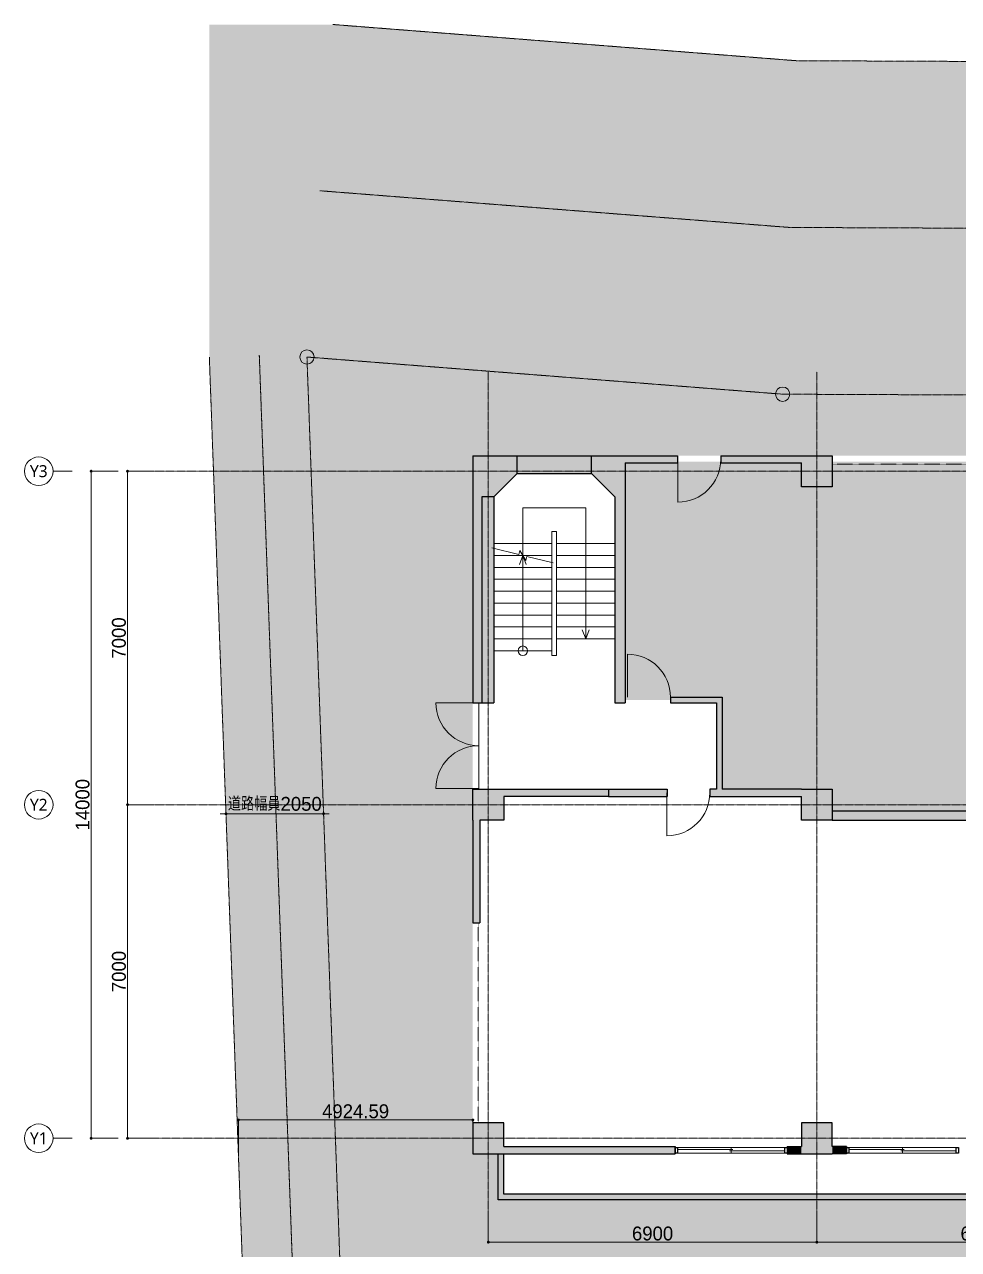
# Model space of a CAD drawing. Header units: millimetres. Extents: x -376000 to 292178, y -193032 to 188048.
# Drawn here: x -306307 to -286690, y 152810 to 178519 of the extents above; entities that cross this region are included whole.
import ezdxf

# ---------------------------------------------------------------- set-up
doc = ezdxf.new("R2010")
doc.units = ezdxf.units.MM
doc.header["$PDMODE"] = 1
doc.header["$PDSIZE"] = -2
for name, pattern in [('VW-02 中破線', [3.527298, 2.469236, -1.058062]), ('ラインタイプ-6', [5.291531, 3.175, -1.058062, 0.352704, -0.705764]), ('一点鎖線', [9.144, 6.096, -0.762, 1.524, -0.762])]:
    doc.linetypes.add(name, pattern=pattern)
for name, color, linetype, lineweight in [('01_基準-寸法', 7, 'Continuous', 5), ('02_既存平面-内部建具・サッシ', 7, 'Continuous', 18), ('_区分表-C_A：塗（壁）-2 (2D)', 7, 'Continuous', 5), ('_区分表-オーナー：塗（壁）-3 (2D)', 7, 'Continuous', 5), ('_区分表-リアルゲイト：塗（壁） (2D)', 7, 'Continuous', 5), ('_区分表-躯体：塗（壁）-2 (2D)', 7, 'Continuous', 5), ('_塗（エリア） (2D)', 7, 'Continuous', 5), ('_塗（壁） (2D)', 7, 'Continuous', 5), ('_平面図(既存部) (2D)', 7, 'Continuous', 5), ('_平面図（新設） (2D)', 7, 'Continuous', 5), ('_文字・記号 (2D)', 7, 'Continuous', 5), ('_窓 (2D)', 7, 'Continuous', 5), ('寸法', 7, 'Continuous', 5)]:
    doc.layers.add(name, color=color, linetype=linetype, lineweight=lineweight)
for name, color, linetype, lineweight, true_color in [('02_0.25', 1, 'Continuous', 25, 0xff0000), ('03_0.15', 7, 'Continuous', 15, 0x990099), ('04_0.10', 7, 'Continuous', 9, 0x0099ff), ('06一点鎖線', 7, 'ラインタイプ-6', 9, 0x9999ff), ('08_ハッチ・色', 7, 'Continuous', 5, 0x888888)]:
    doc.layers.add(name, color=color, linetype=linetype, lineweight=lineweight, true_color=true_color)
doc.styles.add('Hiragino Kaku Gothic Pro W3', font='', dxfattribs={"bigfont": 'Hiragino Kaku Gothic Pro W3'})
doc.styles.add('Hiragino Sans W3', font='', dxfattribs={"bigfont": 'Hiragino Sans W3'})
doc.styles.add('Yu Gothic UI Semilight', font='Yu Gothic UI Semilight.ttf')
doc.styles.get('Hiragino Kaku Gothic Pro W3').set_extended_font_data('Hiragino Kaku Gothic Pro W3')
doc.styles.get('Hiragino Sans W3').set_extended_font_data('Hiragino Sans W3')
doc.dimstyles.new('RGT', dxfattribs={"dimtxt": 161.781684, "dimasz": 0.999939, "dimexe": 0, "dimexo": 1, "dimgap": 0.5, "dimtad": 1, "dimdsep": 46, "dimtxsty": 'Hiragino Sans W3', "dimblk": 'DOT', "dimblk1": 'DOT', "dimblk2": 'DOT', "dimcen": 0, "dimazin": 0, "dimtfac": 1, "dimtix": 1, "dimtmove": 0, "dimatfit": 0, "dimldrblk": 'VW_FILLEDARROW', "dimfxl": 1, "dimfrac": 2, "dimtolj": 1, "dimarcsym": 0})

# ---------------------------------------------------------------- blocks, each defined once
blk = doc.blocks.new('塗（エリア） (2D)')
at = {"layer": '08_ハッチ・色', "linetype": 'Continuous', "lineweight": 0, "true_color": 0xeac0a9, "transparency": 33554483}
blk.add_hatch(color=31, dxfattribs=at).paths.add_polyline_path([(-299550, 137357), (-299676, 152369), (-300375, 171541), (-290384, 170761), (-282426, 170728), (-260354, 170728), (-260354, 177728), (-271390, 177728), (-282397, 177728), (-290097, 177759), (-294963, 178139), (-299830, 178519), (-302425, 178519), (-302425, 171541), (-302076, 161955), (-301726, 152369), (-301600, 137357)])
at = {"layer": '08_ハッチ・色', "linetype": 'Continuous', "lineweight": 0}
blk.add_hatch(color=255, dxfattribs=at).paths.add_polyline_path([(-300375, 171541), (-290384, 170761), (-282426, 170728), (-260354, 170728), (-260336, 152680), (-262234, 152742), (-262234, 153849), (-261771, 153849), (-261771, 154939), (-261366, 154944), (-261361, 155349), (-260441, 155349), (-260441, 168939), (-261346, 168939), (-261346, 169344), (-268641, 169344), (-268641, 169469), (-296891, 169469), (-296891, 154819), (-296361, 154819), (-296361, 153849), (-269171, 153849), (-269171, 154819), (-268341, 154819), (-268341, 153849), (-262234, 153849), (-262234, 152742), (-287208, 152473), (-299676, 152369), (-300026, 161955)])
at = {"layer": '08_ハッチ・色', "linetype": 'Continuous', "lineweight": 0, "true_color": 0xffa264, "transparency": 33554559}
blk.add_hatch(color=21, dxfattribs=at).paths.add_polyline_path([(-293766, 169344), (-293766, 164344), (-291716, 164344), (-291716, 162394), (-289666, 162394), (-289666, 161919), (-282766, 161919), (-282766, 169344)])
at = {"layer": '04_0.10'}
for p, q in [((-295841, 168376), (-295841, 167376)), ((-295841, 168376), (-294521, 168376)), ((-294521, 168376), (-294521, 165626)), ((-296495, 167533), (-295927, 167396)), ((-295927, 167396), (-295906, 167482)), ((-295841, 167376), (-295913, 167185)), ((-295775, 167269), (-295906, 167482)), ((-295841, 167376), (-295841, 165376)), ((-295841, 167376), (-295768, 167185)), ((-295775, 167269), (-295755, 167355)), ((-295755, 167355), (-295203, 167223)), ((-294521, 165626), (-294593, 165816)), ((-294521, 165626), (-294448, 165816))]:
    blk.add_line(p, q, dxfattribs=at)
blk.add_circle((-295841, 165376), 100, dxfattribs=at)
blk = doc.blocks.new('塗（壁） (2D)')
at = {"layer": '02_0.25', "linetype": 'Continuous', "lineweight": 0, "true_color": 0xaaaaaa}
for points in [[(-296891, 169469), (-295963, 169469), (-295963, 169099), (-296451, 168607), (-296891, 168607)], [(-291684, 169319), (-291684, 169469), (-289991, 169469), (-289991, 169319)], [(-296891, 168607), (-296701, 168607), (-296701, 164284), (-296891, 164284)], [(-296241, 162319), (-296241, 162469), (-294041, 162469), (-294041, 162319)], [(-296891, 161819), (-296741, 161819), (-296741, 159669), (-296891, 159669)]]:
    blk.add_hatch(color=253, dxfattribs=at).paths.add_polyline_path(points)
at = {"layer": '02_0.25', "linetype": 'Continuous', "lineweight": 0, "true_color": 0xffff00}
blk.add_hatch(color=2, dxfattribs=at).paths.add_polyline_path([(-289341, 162019), (-283091, 162019), (-283091, 161819), (-289341, 161819)])
at = {"layer": '08_ハッチ・色', "linetype": 'Continuous', "lineweight": 0, "true_color": 0xaaaaaa}
blk.add_hatch(color=253, dxfattribs=at).paths.add_polyline_path([(-294398, 169469), (-292591, 169469), (-292591, 169319), (-293691, 169319), (-293691, 164284), (-293911, 164284), (-293911, 168607), (-294398, 169099)])
at = {"layer": '08_ハッチ・色', "color": 253, "linetype": 'Continuous', "true_color": 0xaaaaaa}
for points in [[(-295963, 169099), (-294398, 169099), (-295963, 169469), (-294398, 169469)], [(-291684, 169319), (-289991, 169319), (-291684, 169469), (-289991, 169469)], [(-289991, 168819), (-289341, 168819), (-289991, 169469), (-289341, 169469)], [(-296701, 164284), (-296451, 164284), (-296701, 168607), (-296451, 168607)], [(-291656, 164284), (-291656, 164404), (-292741, 164284), (-292741, 164404)], [(-291656, 164284), (-291776, 164284), (-291656, 162469), (-291776, 162469)], [(-296891, 161819), (-296241, 161819), (-296891, 162469), (-296241, 162469)], [(-289991, 162319), (-289991, 162469), (-291913, 162319), (-291913, 162469)], [(-296741, 159669), (-296741, 161819), (-296891, 159669), (-296891, 161819)], [(-296891, 154819), (-296241, 154819), (-296891, 155469), (-296241, 155469)], [(-289991, 154819), (-289341, 154819), (-289991, 155469), (-289341, 155469)], [(-296241, 154819), (-296361, 154819), (-296241, 153849), (-296361, 153849)], [(-292641, 154819), (-292641, 154969), (-296241, 154819), (-296241, 154969)], [(-289991, 154819), (-289991, 154969), (-290291, 154819), (-290291, 154969)], [(-289041, 154819), (-289041, 154969), (-289341, 154819), (-289341, 154969)], [(-296241, 153969), (-296241, 153849), (-269291, 153969), (-269291, 153849)]]:
    blk.add_solid(points, dxfattribs=at)
at = {"layer": '08_ハッチ・色', "color": 160}
blk.add_solid([(-292813, 162319), (-292813, 162469), (-294041, 162319), (-294041, 162469)], dxfattribs=at)
at = {"layer": '08_ハッチ・色', "color": 253, "true_color": 0xaaaaaa}
blk.add_solid([(-289991, 161819), (-289341, 161819), (-289991, 162469), (-289341, 162469)], dxfattribs=at)
blk = doc.blocks.new('区分表-リアルゲイト：塗（壁） (2D)')
at = {"layer": '02_0.25', "linetype": 'Continuous', "lineweight": 0, "true_color": 0xaaaaaa}
for points in [[(-296891, 169469), (-295963, 169469), (-295963, 169099), (-296451, 168607), (-296891, 168607)], [(-291684, 169319), (-291684, 169469), (-289991, 169469), (-289991, 169319)], [(-296891, 168607), (-296701, 168607), (-296701, 164284), (-296891, 164284)], [(-296241, 162319), (-296241, 162469), (-294041, 162469), (-294041, 162319)], [(-296891, 161819), (-296741, 161819), (-296741, 159669), (-296891, 159669)]]:
    blk.add_hatch(color=253, dxfattribs=at).paths.add_polyline_path(points)
at = {"layer": '02_0.25', "linetype": 'Continuous', "lineweight": 0, "true_color": 0xffff00}
blk.add_hatch(color=2, dxfattribs=at).paths.add_polyline_path([(-289341, 162019), (-283091, 162019), (-283091, 161819), (-289341, 161819)])
at = {"layer": '08_ハッチ・色', "linetype": 'Continuous', "lineweight": 0, "true_color": 0xaaaaaa}
blk.add_hatch(color=253, dxfattribs=at).paths.add_polyline_path([(-294398, 169469), (-292591, 169469), (-292591, 169319), (-293691, 169319), (-293691, 164284), (-293911, 164284), (-293911, 168607), (-294398, 169099)])
at = {"layer": '08_ハッチ・色', "color": 253, "linetype": 'Continuous', "true_color": 0xaaaaaa}
for points in [[(-295963, 169099), (-294398, 169099), (-295963, 169469), (-294398, 169469)], [(-291684, 169319), (-289991, 169319), (-291684, 169469), (-289991, 169469)], [(-289991, 168819), (-289341, 168819), (-289991, 169469), (-289341, 169469)], [(-296701, 164284), (-296451, 164284), (-296701, 168607), (-296451, 168607)], [(-291656, 164284), (-291656, 164404), (-292741, 164284), (-292741, 164404)], [(-291656, 164284), (-291776, 164284), (-291656, 162469), (-291776, 162469)], [(-296891, 161819), (-296241, 161819), (-296891, 162469), (-296241, 162469)], [(-289991, 162319), (-289991, 162469), (-291913, 162319), (-291913, 162469)], [(-296741, 159669), (-296741, 161819), (-296891, 159669), (-296891, 161819)], [(-296891, 154819), (-296241, 154819), (-296891, 155469), (-296241, 155469)], [(-289991, 154819), (-289341, 154819), (-289991, 155469), (-289341, 155469)], [(-296241, 154819), (-296361, 154819), (-296241, 153849), (-296361, 153849)], [(-292641, 154819), (-292641, 154969), (-296241, 154819), (-296241, 154969)], [(-289991, 154819), (-289991, 154969), (-290291, 154819), (-290291, 154969)], [(-289041, 154819), (-289041, 154969), (-289341, 154819), (-289341, 154969)], [(-296241, 153969), (-296241, 153849), (-269291, 153969), (-269291, 153849)]]:
    blk.add_solid(points, dxfattribs=at)
at = {"layer": '08_ハッチ・色', "color": 160}
blk.add_solid([(-292813, 162319), (-292813, 162469), (-294041, 162319), (-294041, 162469)], dxfattribs=at)
at = {"layer": '08_ハッチ・色', "color": 253, "true_color": 0xaaaaaa}
blk.add_solid([(-289991, 161819), (-289341, 161819), (-289991, 162469), (-289341, 162469)], dxfattribs=at)
blk = doc.blocks.new('区分表-C_A：塗（壁）-2 (2D)')
at = {"layer": '02_0.25', "linetype": 'Continuous', "lineweight": 0, "true_color": 0xaaaaaa}
for points in [[(-296891, 169469), (-295963, 169469), (-295963, 169099), (-296451, 168607), (-296891, 168607)], [(-291684, 169319), (-291684, 169469), (-289991, 169469), (-289991, 169319)], [(-296891, 168607), (-296701, 168607), (-296701, 164284), (-296891, 164284)], [(-296241, 162319), (-296241, 162469), (-294041, 162469), (-294041, 162319)], [(-296891, 161819), (-296741, 161819), (-296741, 159669), (-296891, 159669)]]:
    blk.add_hatch(color=253, dxfattribs=at).paths.add_polyline_path(points)
at = {"layer": '02_0.25', "linetype": 'Continuous', "lineweight": 0, "true_color": 0xffff00}
blk.add_hatch(color=2, dxfattribs=at).paths.add_polyline_path([(-289341, 162019), (-283091, 162019), (-283091, 161819), (-289341, 161819)])
at = {"layer": '08_ハッチ・色', "linetype": 'Continuous', "lineweight": 0, "true_color": 0xaaaaaa}
blk.add_hatch(color=253, dxfattribs=at).paths.add_polyline_path([(-294398, 169469), (-292591, 169469), (-292591, 169319), (-293691, 169319), (-293691, 164284), (-293911, 164284), (-293911, 168607), (-294398, 169099)])
at = {"layer": '08_ハッチ・色', "color": 253, "linetype": 'Continuous', "true_color": 0xaaaaaa}
for points in [[(-295963, 169099), (-294398, 169099), (-295963, 169469), (-294398, 169469)], [(-291684, 169319), (-289991, 169319), (-291684, 169469), (-289991, 169469)], [(-289991, 168819), (-289341, 168819), (-289991, 169469), (-289341, 169469)], [(-296701, 164284), (-296451, 164284), (-296701, 168607), (-296451, 168607)], [(-291656, 164284), (-291656, 164404), (-292741, 164284), (-292741, 164404)], [(-291656, 164284), (-291776, 164284), (-291656, 162469), (-291776, 162469)], [(-296891, 161819), (-296241, 161819), (-296891, 162469), (-296241, 162469)], [(-289991, 162319), (-289991, 162469), (-291913, 162319), (-291913, 162469)], [(-296741, 159669), (-296741, 161819), (-296891, 159669), (-296891, 161819)], [(-296891, 154819), (-296241, 154819), (-296891, 155469), (-296241, 155469)], [(-289991, 154819), (-289341, 154819), (-289991, 155469), (-289341, 155469)], [(-296241, 154819), (-296361, 154819), (-296241, 153849), (-296361, 153849)], [(-292641, 154819), (-292641, 154969), (-296241, 154819), (-296241, 154969)], [(-289991, 154819), (-289991, 154969), (-290291, 154819), (-290291, 154969)], [(-289041, 154819), (-289041, 154969), (-289341, 154819), (-289341, 154969)], [(-296241, 153969), (-296241, 153849), (-269291, 153969), (-269291, 153849)]]:
    blk.add_solid(points, dxfattribs=at)
at = {"layer": '08_ハッチ・色', "color": 160}
blk.add_solid([(-292813, 162319), (-292813, 162469), (-294041, 162319), (-294041, 162469)], dxfattribs=at)
at = {"layer": '08_ハッチ・色', "color": 253, "true_color": 0xaaaaaa}
blk.add_solid([(-289991, 161819), (-289341, 161819), (-289991, 162469), (-289341, 162469)], dxfattribs=at)
blk = doc.blocks.new('区分表-オーナー：塗（壁）-3 (2D)')
at = {"layer": '02_0.25', "linetype": 'Continuous', "lineweight": 0, "true_color": 0xaaaaaa}
for points in [[(-296891, 169469), (-295963, 169469), (-295963, 169099), (-296451, 168607), (-296891, 168607)], [(-291684, 169319), (-291684, 169469), (-289991, 169469), (-289991, 169319)], [(-296891, 168607), (-296701, 168607), (-296701, 164284), (-296891, 164284)], [(-296241, 162319), (-296241, 162469), (-294041, 162469), (-294041, 162319)], [(-296891, 161819), (-296741, 161819), (-296741, 159669), (-296891, 159669)]]:
    blk.add_hatch(color=253, dxfattribs=at).paths.add_polyline_path(points)
at = {"layer": '02_0.25', "linetype": 'Continuous', "lineweight": 0, "true_color": 0xffff00}
blk.add_hatch(color=2, dxfattribs=at).paths.add_polyline_path([(-289341, 162019), (-283091, 162019), (-283091, 161819), (-289341, 161819)])
at = {"layer": '08_ハッチ・色', "linetype": 'Continuous', "lineweight": 0, "true_color": 0xaaaaaa}
blk.add_hatch(color=253, dxfattribs=at).paths.add_polyline_path([(-294398, 169469), (-292591, 169469), (-292591, 169319), (-293691, 169319), (-293691, 164284), (-293911, 164284), (-293911, 168607), (-294398, 169099)])
at = {"layer": '08_ハッチ・色', "color": 253, "linetype": 'Continuous', "true_color": 0xaaaaaa}
for points in [[(-295963, 169099), (-294398, 169099), (-295963, 169469), (-294398, 169469)], [(-291684, 169319), (-289991, 169319), (-291684, 169469), (-289991, 169469)], [(-289991, 168819), (-289341, 168819), (-289991, 169469), (-289341, 169469)], [(-296701, 164284), (-296451, 164284), (-296701, 168607), (-296451, 168607)], [(-291656, 164284), (-291656, 164404), (-292741, 164284), (-292741, 164404)], [(-291656, 164284), (-291776, 164284), (-291656, 162469), (-291776, 162469)], [(-296891, 161819), (-296241, 161819), (-296891, 162469), (-296241, 162469)], [(-289991, 162319), (-289991, 162469), (-291913, 162319), (-291913, 162469)], [(-296741, 159669), (-296741, 161819), (-296891, 159669), (-296891, 161819)], [(-296891, 154819), (-296241, 154819), (-296891, 155469), (-296241, 155469)], [(-289991, 154819), (-289341, 154819), (-289991, 155469), (-289341, 155469)], [(-296241, 154819), (-296361, 154819), (-296241, 153849), (-296361, 153849)], [(-292641, 154819), (-292641, 154969), (-296241, 154819), (-296241, 154969)], [(-289991, 154819), (-289991, 154969), (-290291, 154819), (-290291, 154969)], [(-289041, 154819), (-289041, 154969), (-289341, 154819), (-289341, 154969)], [(-296241, 153969), (-296241, 153849), (-269291, 153969), (-269291, 153849)]]:
    blk.add_solid(points, dxfattribs=at)
at = {"layer": '08_ハッチ・色', "color": 160}
blk.add_solid([(-292813, 162319), (-292813, 162469), (-294041, 162319), (-294041, 162469)], dxfattribs=at)
at = {"layer": '08_ハッチ・色', "color": 253, "true_color": 0xaaaaaa}
blk.add_solid([(-289991, 161819), (-289341, 161819), (-289991, 162469), (-289341, 162469)], dxfattribs=at)
blk = doc.blocks.new('区分表-躯体：塗（壁）-2 (2D)')
at = {"layer": '02_0.25', "linetype": 'Continuous', "lineweight": 0, "true_color": 0xaaaaaa}
for points in [[(-296891, 169469), (-295963, 169469), (-295963, 169099), (-296451, 168607), (-296891, 168607)], [(-291684, 169319), (-291684, 169469), (-289991, 169469), (-289991, 169319)], [(-296891, 168607), (-296701, 168607), (-296701, 164284), (-296891, 164284)], [(-296241, 162319), (-296241, 162469), (-294041, 162469), (-294041, 162319)], [(-296891, 161819), (-296741, 161819), (-296741, 159669), (-296891, 159669)]]:
    blk.add_hatch(color=253, dxfattribs=at).paths.add_polyline_path(points)
at = {"layer": '02_0.25', "linetype": 'Continuous', "lineweight": 0, "true_color": 0xffff00}
blk.add_hatch(color=2, dxfattribs=at).paths.add_polyline_path([(-289341, 162019), (-283091, 162019), (-283091, 161819), (-289341, 161819)])
at = {"layer": '08_ハッチ・色', "linetype": 'Continuous', "lineweight": 0, "true_color": 0xaaaaaa}
blk.add_hatch(color=253, dxfattribs=at).paths.add_polyline_path([(-294398, 169469), (-292591, 169469), (-292591, 169319), (-293691, 169319), (-293691, 164284), (-293911, 164284), (-293911, 168607), (-294398, 169099)])
at = {"layer": '08_ハッチ・色', "color": 253, "linetype": 'Continuous', "true_color": 0xaaaaaa}
for points in [[(-295963, 169099), (-294398, 169099), (-295963, 169469), (-294398, 169469)], [(-291684, 169319), (-289991, 169319), (-291684, 169469), (-289991, 169469)], [(-289991, 168819), (-289341, 168819), (-289991, 169469), (-289341, 169469)], [(-296701, 164284), (-296451, 164284), (-296701, 168607), (-296451, 168607)], [(-291656, 164284), (-291656, 164404), (-292741, 164284), (-292741, 164404)], [(-291656, 164284), (-291776, 164284), (-291656, 162469), (-291776, 162469)], [(-296891, 161819), (-296241, 161819), (-296891, 162469), (-296241, 162469)], [(-289991, 162319), (-289991, 162469), (-291913, 162319), (-291913, 162469)], [(-296741, 159669), (-296741, 161819), (-296891, 159669), (-296891, 161819)], [(-296891, 154819), (-296241, 154819), (-296891, 155469), (-296241, 155469)], [(-289991, 154819), (-289341, 154819), (-289991, 155469), (-289341, 155469)], [(-296241, 154819), (-296361, 154819), (-296241, 153849), (-296361, 153849)], [(-292641, 154819), (-292641, 154969), (-296241, 154819), (-296241, 154969)], [(-289991, 154819), (-289991, 154969), (-290291, 154819), (-290291, 154969)], [(-289041, 154819), (-289041, 154969), (-289341, 154819), (-289341, 154969)], [(-296241, 153969), (-296241, 153849), (-269291, 153969), (-269291, 153849)]]:
    blk.add_solid(points, dxfattribs=at)
at = {"layer": '08_ハッチ・色', "color": 160}
blk.add_solid([(-292813, 162319), (-292813, 162469), (-294041, 162319), (-294041, 162469)], dxfattribs=at)
at = {"layer": '08_ハッチ・色', "color": 253, "true_color": 0xaaaaaa}
blk.add_solid([(-289991, 161819), (-289341, 161819), (-289991, 162469), (-289341, 162469)], dxfattribs=at)
blk = doc.blocks.new('グループ-62')
at = {"layer": '03_0.15'}
blk.add_line((-293641, 165304), (-293641, 164404), dxfattribs=at)
blk.add_arc((-293641, 164404), 900, 0, 90, dxfattribs=at)
blk = doc.blocks.new('平面図(既存部) (2D)')
at = {"layer": '02_0.25'}
for p, q in [((-296890.756, 169469.159), (-296890.756, 164284.159)), ((-296890.756, 169469.159), (-292590.756, 169469.159)), ((-295963.141, 169099.159), (-295963.141, 169469.159)), ((-294398.37, 169099.159), (-294398.37, 169469.159)), ((-292590.756, 169469.159), (-292590.756, 169319.159)), ((-291683.803, 169469.159), (-289990.756, 169469.159)), ((-291683.803, 169469.159), (-291683.803, 169319.159)), ((-289990.756, 169469.159), (-289340.756, 169469.159)), ((-289340.756, 169469.159), (-289340.756, 168819.159)), ((-293690.756, 169319.159), (-293690.756, 164284.159)), ((-293690.756, 169319.159), (-292590.756, 169319.159)), ((-291683.803, 169319.159), (-289990.756, 169319.159)), ((-289990.756, 168819.159), (-289990.756, 169319.159)), ((-296450.756, 168607.354), (-295963.141, 169099.159)), ((-295963.141, 169099.159), (-294398.37, 169099.159)), ((-293910.756, 168607.354), (-294398.37, 169099.159)), ((-289340.756, 168819.159), (-289990.756, 168819.159)), ((-296450.756, 168607.354), (-296700.756, 168607.354)), ((-296700.756, 168607.354), (-296700.756, 164284.159)), ((-296450.756, 168607.354), (-296450.756, 164284.159)), ((-293910.756, 168607.354), (-293910.756, 164284.159)), ((-296890.756, 164284.159), (-296450.756, 164284.159)), ((-293910.756, 164284.159), (-293690.756, 164284.159)), ((-292740.756, 164404.159), (-291655.756, 164404.159)), ((-292740.756, 164404.159), (-292740.756, 164284.159)), ((-292740.756, 164284.159), (-291775.756, 164284.159)), ((-291775.756, 164284.159), (-291775.756, 162469.159)), ((-291655.756, 164404.159), (-291655.756, 162469.159)), ((-296890.756, 161819.159), (-296890.756, 162469.159)), ((-296890.756, 162469.159), (-296240.756, 162469.159)), ((-296240.756, 162469.159), (-294040.756, 162469.159)), ((-294040.756, 162319.159), (-296240.756, 162319.159)), ((-296240.756, 162319.159), (-296240.756, 161819.159)), ((-294040.756, 162469.159), (-294040.756, 162319.159)), ((-291912.941, 162469.159), (-291912.941, 162319.159)), ((-291775.756, 162469.159), (-291912.941, 162469.159)), ((-291912.941, 162319.159), (-289990.756, 162319.159)), ((-289990.756, 162469.159), (-291655.756, 162469.159)), ((-289990.756, 162469.159), (-289340.756, 162469.159)), ((-289990.756, 161819.159), (-289990.756, 162319.159)), ((-289340.756, 162469.159), (-289340.756, 161819.159)), ((-296890.756, 161819.159), (-296890.756, 159669.159)), ((-296740.756, 161819.159), (-296740.756, 159669.159)), ((-296240.756, 161819.159), (-296740.756, 161819.159)), ((-289340.756, 161819.159), (-289990.756, 161819.159)), ((-296890.756, 159669.159), (-296740.756, 159669.159)), ((-296240.756, 155469.159), (-296890.756, 155469.159)), ((-296890.756, 155469.159), (-296890.756, 154819.159)), ((-296240.756, 154969.159), (-296240.756, 155469.159)), ((-289340.756, 155469.159), (-289990.756, 155469.159)), ((-289990.756, 155469.159), (-289990.756, 154969.159)), ((-289340.756, 154969.159), (-289340.756, 155469.159)), ((-296890.756, 154819.159), (-296240.756, 154819.159)), ((-296361.2, 153849.191), (-296360.978, 154819.191)), ((-296241.2, 153969.159), (-296240.978, 154819.159)), ((-296240.756, 154969.159), (-292640.756, 154969.159)), ((-296240.756, 154819.159), (-292640.756, 154819.159)), ((-292640.756, 154969.159), (-292640.756, 154819.159)), ((-290290.756, 154969.159), (-290290.756, 154819.159)), ((-290290.756, 154969.159), (-289990.756, 154969.159)), ((-290290.756, 154819.159), (-289990.756, 154819.159)), ((-290290.756, 154819.159), (-289990.756, 154819.159)), ((-289990.756, 154819.159), (-289340.756, 154819.159)), ((-289040.756, 154969.159), (-289340.756, 154969.159)), ((-289040.756, 154819.159), (-289340.756, 154819.159)), ((-289040.756, 154819.159), (-289340.756, 154819.159)), ((-289040.756, 154969.159), (-289040.756, 154819.159)), ((-269170.978, 153849.191), (-296361.2, 153849.191)), ((-269290.978, 153969.126), (-296241.2, 153969.126))]:
    blk.add_line(p, q, dxfattribs=at)
at = {"layer": '04_0.10'}
for p, q in [((-295230.756, 167625.599), (-296450.756, 167625.599)), ((-295230.756, 165275.599), (-295230.756, 167875.599)), ((-295230.756, 167875.599), (-295130.756, 167875.599)), ((-295230.756, 165275.599), (-295230.756, 167875.599)), ((-295230.756, 167875.599), (-295130.756, 167875.599)), ((-295130.756, 165275.599), (-295130.756, 167875.599)), ((-295130.756, 165275.599), (-295130.756, 167875.599)), ((-293910.756, 167625.599), (-295130.756, 167625.599)), ((-295230.756, 167375.599), (-296450.756, 167375.599)), ((-293910.756, 167375.599), (-295130.756, 167375.599)), ((-295230.756, 167125.599), (-296450.756, 167125.599)), ((-293910.756, 167125.599), (-295130.756, 167125.599)), ((-295230.756, 166875.599), (-296450.756, 166875.599)), ((-293910.756, 166875.599), (-295130.756, 166875.599)), ((-295230.756, 166625.599), (-296450.756, 166625.599)), ((-293910.756, 166625.599), (-295130.756, 166625.599)), ((-295230.756, 166375.599), (-296450.756, 166375.599)), ((-293910.756, 166375.599), (-295130.756, 166375.599)), ((-295230.756, 166125.599), (-296450.756, 166125.599)), ((-293910.756, 166125.599), (-295130.756, 166125.599)), ((-295230.756, 165875.599), (-296450.756, 165875.599)), ((-293910.756, 165875.599), (-295130.756, 165875.599)), ((-295230.756, 165625.599), (-296450.756, 165625.599)), ((-293910.756, 165625.599), (-295130.756, 165625.599)), ((-295230.756, 165375.599), (-296450.756, 165375.599)), ((-295230.756, 165275.599), (-295130.756, 165275.599)), ((-295230.756, 165275.599), (-295130.756, 165275.599))]:
    blk.add_line(p, q, dxfattribs=at)
at = {"layer": '06一点鎖線', "color": 7, "lineweight": 9}
for p, q in [((-299830.166, 178519.364), (-290096.679, 177759.468)), ((-290096.679, 177759.468), (-282396.973, 177727.539)), ((-302425, 171540.599), (-301726, 152368.599))]:
    blk.add_line(p, q, dxfattribs=at)
at = {"layer": '06一点鎖線', "color": 252, "linetype": 'ラインタイプ-6', "lineweight": 5, "true_color": 0x888888}
for p, q in [((-300102.583, 175029.982), (-290240.339, 174260.034)), ((-290240.339, 174260.034), (-282411.486, 174227.569))]:
    blk.add_line(p, q, dxfattribs=at)
at = {"layer": '06一点鎖線', "color": 252, "linetype": '一点鎖線', "lineweight": 5, "true_color": 0x888888}
blk.add_line((-301375.697, 171578.856), (-300676.16, 152392.133), dxfattribs=at)
at = {"layer": '06一点鎖線'}
for p, q in [((-296565.756, 171231.283), (-296565.756, 153231.283)), ((-289665.756, 171231.283), (-289665.756, 153231.283)), ((-259082.078, 169144.159), (-303576.26, 169144.159)), ((-259082.078, 162144.159), (-303576.26, 162144.159)), ((-259076.013, 155144.159), (-303570.195, 155144.159))]:
    blk.add_line(p, q, dxfattribs=at)
at = {"layer": '06一点鎖線', "color": 7, "lineweight": 9, "flags": 128}
blk.add_lwpolyline([(-300375, 171540.599), (-290384, 170760.599), (-282426, 170727.599), (-260354.2, 170727.599), (-260336.5, 152680.099), (-262234, 152741.599), (-287208.5, 152473.099), (-299676, 152368.599)], close=True, dxfattribs=at)
at = {"layer": '06一点鎖線', "color": 7, "linetype": 'Continuous', "lineweight": 13}
for centre in [(-300375, 171540.599), (-290384, 170760.599)]:
    blk.add_circle(centre, 150, dxfattribs=at)
at = {"layer": '02_既存平面-内部建具・サッシ', "color": 7, "transparency": 33554559}
blk.add_blockref('グループ-62', (0, 0), dxfattribs=at)
blk = doc.blocks.new('平面図（新設） (2D)')
at = {"layer": '02_0.25'}
for p, q in [((-294040.756, 162469.159), (-292812.941, 162469.159)), ((-294040.756, 162319.159), (-292812.941, 162319.159)), ((-292812.941, 162469.159), (-292812.941, 162319.159)), ((-289340.756, 162019.159), (-283090.756, 162019.159)), ((-289340.756, 161819.159), (-283090.756, 161819.159))]:
    blk.add_line(p, q, dxfattribs=at)
blk = doc.blocks.new('_Dot')
at = {"color": 0, "linetype": 'ByBlock', "lineweight": -2}
blk.add_line((-0.5, 0), (-1, 0), dxfattribs=at)
at = {"color": 0, "linetype": 'ByBlock', "const_width": 0.5}
blk.add_lwpolyline([(-0.25, 0, 1), (0.25, 0, 1)], format="xyb", close=True, dxfattribs=at)
blk = doc.blocks.new('*D377')
at = {"layer": 'Defpoints', "color": 0}
for p in [(-296566, 153530), (-289666, 153530), (-296566, 152964)]:
    blk.add_point(p, dxfattribs=at)
at = {"layer": '寸法', "color": 0, "lineweight": -2}
for p, q in [((-296566, 153529), (-296566, 152964)), ((-289666, 153529), (-289666, 152964)), ((-289726, 152964), (-296506, 152964))]:
    blk.add_line(p, q, dxfattribs=at)
at = {"layer": '寸法', "color": 0, "lineweight": -2, "xscale": 59.99633789062499, "yscale": 59.99633789062499, "zscale": 59.99633789062499, "rotation": 180}
blk.add_blockref('_Dot', (-296566, 152964), dxfattribs=at)
at = {"layer": '寸法', "color": 0, "lineweight": -2, "xscale": 59.99633789062499, "yscale": 59.99633789062499, "zscale": 59.99633789062499}
blk.add_blockref('_Dot', (-289666, 152964), dxfattribs=at)
at = {"layer": '寸法', "color": 0, "insert": (-293116, 153144), "char_height": 291.2, "attachment_point": 5, "style": 'Hiragino Kaku Gothic Pro W3'}
blk.add_mtext('\\A1;6900', dxfattribs=at)
blk = doc.blocks.new('VW_FILLEDARROW')
at = {"color": 0, "linetype": 'Continuous', "lineweight": 5, "transparency": 16777216, "flags": 128}
blk.add_lwpolyline([(-161.33, 43.23), (0, 0), (-161.33, -43.23)], close=True, dxfattribs=at)
blk = doc.blocks.new('*D378')
at = {"layer": 'Defpoints', "color": 0}
for p in [(-289666, 153530), (-282766, 153530), (-289666, 152964)]:
    blk.add_point(p, dxfattribs=at)
at = {"layer": '寸法', "color": 0, "lineweight": -2}
for p, q in [((-289666, 153529), (-289666, 152964)), ((-282766, 153529), (-282766, 152964)), ((-282826, 152964), (-289606, 152964))]:
    blk.add_line(p, q, dxfattribs=at)
at = {"layer": '寸法', "color": 0, "lineweight": -2, "xscale": 59.99633789062499, "yscale": 59.99633789062499, "zscale": 59.99633789062499, "rotation": 180}
blk.add_blockref('_Dot', (-289666, 152964), dxfattribs=at)
at = {"layer": '寸法', "color": 0, "lineweight": -2, "xscale": 59.99633789062499, "yscale": 59.99633789062499, "zscale": 59.99633789062499}
blk.add_blockref('_Dot', (-282766, 152964), dxfattribs=at)
at = {"layer": '寸法', "color": 0, "insert": (-286216, 153144), "char_height": 291.2, "attachment_point": 5, "style": 'Hiragino Kaku Gothic Pro W3'}
blk.add_mtext('\\A1;6900', dxfattribs=at)
blk = doc.blocks.new('*D381')
at = {"layer": 'Defpoints', "color": 0}
for p in [(-304143, 162144), (-303576, 162144), (-303576, 155144)]:
    blk.add_point(p, dxfattribs=at)
at = {"layer": '寸法', "color": 0, "lineweight": -2}
for p, q in [((-303577, 162144), (-304143, 162144)), ((-304143, 155204), (-304143, 162084)), ((-303577, 155144), (-304143, 155144))]:
    blk.add_line(p, q, dxfattribs=at)
at = {"layer": '寸法', "color": 0, "lineweight": -2, "xscale": 59.99633789062499, "yscale": 59.99633789062499, "zscale": 59.99633789062499}
for p, rotation in [((-304143, 162144), 90), ((-304143, 155144), 270)]:
    blk.add_blockref('_Dot', p, dxfattribs=dict(at, rotation=rotation))
at = {"layer": '寸法', "color": 0, "insert": (-304323, 158644), "char_height": 291.2, "attachment_point": 5, "rotation": 90, "style": 'Hiragino Kaku Gothic Pro W3'}
blk.add_mtext('\\A1;7000', dxfattribs=at)
blk = doc.blocks.new('*D382')
at = {"layer": 'Defpoints', "color": 0}
for p in [(-304143, 169144), (-303576, 169144), (-303576, 162144)]:
    blk.add_point(p, dxfattribs=at)
at = {"layer": '寸法', "color": 0, "lineweight": -2}
for p, q in [((-303577, 169144), (-304143, 169144)), ((-304143, 162204), (-304143, 169084)), ((-303577, 162144), (-304143, 162144))]:
    blk.add_line(p, q, dxfattribs=at)
at = {"layer": '寸法', "color": 0, "lineweight": -2, "xscale": 59.99633789062499, "yscale": 59.99633789062499, "zscale": 59.99633789062499}
for p, rotation in [((-304143, 169144), 90), ((-304143, 162144), 270)]:
    blk.add_blockref('_Dot', p, dxfattribs=dict(at, rotation=rotation))
at = {"layer": '寸法', "color": 0, "insert": (-304323, 165644), "char_height": 291.2, "attachment_point": 5, "rotation": 90, "style": 'Hiragino Kaku Gothic Pro W3'}
blk.add_mtext('\\A1;7000', dxfattribs=at)
blk = doc.blocks.new('*D383')
at = {"layer": 'Defpoints', "color": 0}
for p in [(-304907, 169144), (-304341, 169144), (-304341, 155144)]:
    blk.add_point(p, dxfattribs=at)
at = {"layer": '寸法', "color": 0, "lineweight": -2}
for p, q in [((-304342, 169144), (-304907, 169144)), ((-304907, 155204), (-304907, 169084)), ((-304342, 155144), (-304907, 155144))]:
    blk.add_line(p, q, dxfattribs=at)
at = {"layer": '寸法', "color": 0, "lineweight": -2, "xscale": 59.99633789062499, "yscale": 59.99633789062499, "zscale": 59.99633789062499}
for p, rotation in [((-304907, 169144), 90), ((-304907, 155144), 270)]:
    blk.add_blockref('_Dot', p, dxfattribs=dict(at, rotation=rotation))
at = {"layer": '寸法', "color": 0, "insert": (-305087, 162144), "char_height": 291.2, "attachment_point": 5, "rotation": 90, "style": 'Hiragino Kaku Gothic Pro W3'}
blk.add_mtext('\\A1;14000', dxfattribs=at)
blk = doc.blocks.new('*D386')
at = {"layer": 'Defpoints', "color": 0}
for p in [(-302076, 161955), (-300026, 161955), (-300026, 161955)]:
    blk.add_point(p, dxfattribs=at)
at = {"layer": '寸法', "color": 0, "lineweight": -2}
for p, q in [((-302135, 161955), (-302195, 161955)), ((-302076, 161956), (-302076, 161955)), ((-302076, 161955), (-300026, 161955)), ((-300026, 161956), (-300026, 161955)), ((-299966, 161955), (-299906, 161955))]:
    blk.add_line(p, q, dxfattribs=at)
at = {"layer": '寸法', "color": 0, "lineweight": -2, "xscale": 59.99633789062499, "yscale": 59.99633789062499, "zscale": 59.99633789062499}
blk.add_blockref('_Dot', (-302076, 161955), dxfattribs=at)
at = {"layer": '寸法', "color": 0, "lineweight": -2, "xscale": 59.99633789062499, "yscale": 59.99633789062499, "zscale": 59.99633789062499, "rotation": 180}
blk.add_blockref('_Dot', (-300026, 161955), dxfattribs=at)
at = {"layer": '寸法', "color": 0, "insert": (-301050, 162161), "char_height": 291.21, "attachment_point": 5, "style": 'Hiragino Kaku Gothic Pro W3'}
blk.add_mtext('\\A1;道路幅員2050', dxfattribs=at)
blk = doc.blocks.new('*D393')
at = {"layer": 'Defpoints', "color": 0}
for p in [(-301815, 155529), (-301815, 154819), (-296891, 154819)]:
    blk.add_point(p, dxfattribs=at)
at = {"layer": '寸法', "color": 0, "lineweight": -2}
for p, q in [((-301815, 154820), (-301815, 155529)), ((-296951, 155529), (-301755, 155529)), ((-296891, 154820), (-296891, 155529))]:
    blk.add_line(p, q, dxfattribs=at)
at = {"layer": '寸法', "color": 0, "lineweight": -2, "xscale": 59.99633789062499, "yscale": 59.99633789062499, "zscale": 59.99633789062499, "rotation": 180}
blk.add_blockref('_Dot', (-301815, 155529), dxfattribs=at)
at = {"layer": '寸法', "color": 0, "lineweight": -2, "xscale": 59.99633789062499, "yscale": 59.99633789062499, "zscale": 59.99633789062499}
blk.add_blockref('_Dot', (-296891, 155529), dxfattribs=at)
at = {"layer": '寸法', "color": 0, "insert": (-299353, 155709), "char_height": 291.21, "attachment_point": 5, "style": 'Hiragino Kaku Gothic Pro W3'}
blk.add_mtext('\\A1;4924.59', dxfattribs=at)
blk = doc.blocks.new('グループ-866')
at = {"layer": '03_0.15'}
blk.add_line((-292584, 168494), (-292584, 169394), dxfattribs=at)
blk.add_arc((-292584, 169394), 900, 270, 0, dxfattribs=at)
blk = doc.blocks.new('グループ-867')
at = {"layer": '03_0.15'}
blk.add_line((-297666, 162484), (-296766, 162484), dxfattribs=at)
blk.add_arc((-296766, 162484), 900, 90, 180, dxfattribs=at)
blk = doc.blocks.new('グループ-868')
at = {"layer": '03_0.15'}
blk.add_line((-297666, 164284), (-296766, 164284), dxfattribs=at)
blk.add_arc((-296766, 164284), 900, 180, 270, dxfattribs=at)
blk = doc.blocks.new('グループ-869')
at = {"layer": '03_0.15', "transparency": 33554559}
blk.add_line((-296766, 162484), (-296766, 164284), dxfattribs=at)
at = {"layer": '02_既存平面-内部建具・サッシ', "color": 7, "transparency": 33554559}
for name in ['グループ-868', 'グループ-867']:
    blk.add_blockref(name, (0, 0), dxfattribs=at)
blk = doc.blocks.new('グループ-873')
at = {"layer": '03_0.15'}
blk.add_line((-292813, 161494), (-292813, 162394), dxfattribs=at)
blk.add_arc((-292813, 162394), 900, 270, 0, dxfattribs=at)
blk = doc.blocks.new('グループ-876')
at = {"layer": '02_0.25', "flags": 128}
for points in [[(-292641, 154954), (-292591, 154954), (-292591, 154834), (-292641, 154834)], [(-290340, 154954), (-290291, 154954), (-290291, 154834), (-290340, 154834)]]:
    blk.add_lwpolyline(points, close=True, dxfattribs=at)
at = {"layer": '03_0.15'}
for p, q in [((-292591, 154909), (-291429, 154909)), ((-291503, 154879), (-290340, 154879)), ((-291466, 154834), (-291466, 154954))]:
    blk.add_line(p, q, dxfattribs=at)
at = {"layer": '04_0.10'}
for p, q in [((-292591, 154954), (-290340, 154954)), ((-292591, 154834), (-290340, 154834))]:
    blk.add_line(p, q, dxfattribs=at)
blk = doc.blocks.new('グループ-877')
at = {"layer": '02_0.25', "flags": 128}
for points in [[(-289041, 154954), (-288991, 154954), (-288991, 154834), (-289041, 154834)], [(-286740, 154954), (-286691, 154954), (-286691, 154834), (-286740, 154834)]]:
    blk.add_lwpolyline(points, close=True, dxfattribs=at)
at = {"layer": '03_0.15'}
for p, q in [((-288991, 154909), (-287829, 154909)), ((-287903, 154879), (-286740, 154879)), ((-287866, 154834), (-287866, 154954))]:
    blk.add_line(p, q, dxfattribs=at)
at = {"layer": '04_0.10'}
for p, q in [((-288991, 154954), (-286740, 154954)), ((-288991, 154834), (-286740, 154834))]:
    blk.add_line(p, q, dxfattribs=at)
blk = doc.blocks.new('窓 (2D)')
at = {"layer": '02_既存平面-内部建具・サッシ', "color": 214, "linetype": 'VW-02 中破線', "true_color": 0x990099}
for p, q in [((-283091, 169293), (-289341, 169293)), ((-296781, 159669), (-296781, 155469))]:
    blk.add_line(p, q, dxfattribs=at)
at = {"layer": '02_0.25', "color": 7}
for name in ['グループ-876', 'グループ-877']:
    blk.add_blockref(name, (0, 0), dxfattribs=at)
at = {"layer": '02_既存平面-内部建具・サッシ', "color": 7, "transparency": 33554559}
for name in ['グループ-866', 'グループ-869', 'グループ-873']:
    blk.add_blockref(name, (0, 0), dxfattribs=at)
blk = doc.blocks.new('文字・記号 (2D)')
at = {"layer": '01_基準-寸法', "color": 7, "linetype": 'Continuous'}
for p, q in [((-305307.345, 169144.159), (-305707.345, 169144.159)), ((-305307.345, 155144.159), (-305707.345, 155144.159))]:
    blk.add_line(p, q, dxfattribs=at)
for centre in [(-306007.345, 169144.159), (-306007.345, 162144.159), (-306007.345, 155144.159)]:
    blk.add_circle(centre, 300, dxfattribs=at)
at = {"layer": '01_基準-寸法', "color": 7, "char_height": 251.2623, "attachment_point": 5, "line_spacing_factor": 1.006498, "style": 'Yu Gothic UI Semilight'}
for s, insert in [('Y3', (-306007.345, 169144.159)), ('Y2', (-306007.345, 162144.159)), ('Y1', (-306007.345, 155144.159))]:
    blk.add_mtext(s, dxfattribs=dict(at, insert=insert))
at = {"layer": '寸法'}
for base, p1, p2, picture, middle in [((-304907.345, 169144.159), (-304340.508, 155144.159), (-304340.508, 169144.159), '*D383', (-305087.32, 162144.159)), ((-304143.097, 169144.159), (-303576.26, 162144.159), (-303576.26, 169144.159), '*D382', (-304323.073, 165644.159)), ((-304143.097, 162144.159), (-303576.26, 155144.159), (-303576.26, 162144.159), '*D381', (-304323.073, 158644.159))]:
    dim = blk.add_linear_dim(base=base, p1=p1, p2=p2, angle=270, dimstyle='RGT', override={"dimtxt": 291.207031, "dimasz": 59.996338, "dimgap": 30, "dimpost": '<>', "dimtxsty": 'Hiragino Kaku Gothic Pro W3', "dimtmove": 2}, dxfattribs=at)
    dim.commit()
    dim.dimension.update_dxf_attribs({"geometry": picture, "text_midpoint": middle})
for base, p1, p2, override, picture, middle in [((-300025.5, 161954.599), (-302075.5, 161954.599), (-300025.5, 161954.599), {"dimtxt": 291.207031, "dimasz": 59.996338, "dimgap": 30, "dimpost": '道路幅員<>', "dimtxsty": 'Hiragino Kaku Gothic Pro W3', "dimtmove": 2}, '*D386', (-301050.5, 162160.806)), ((-301815.346, 155528.71), (-296890.756, 154819.159), (-301815.346, 154819.159), {"dimtxt": 291.207031, "dimasz": 59.996338, "dimgap": 30, "dimpost": '<>', "dimtxsty": 'Hiragino Kaku Gothic Pro W3', "dimtmove": 2}, '*D393', (-299353.051, 155708.685)), ((-296565.756, 152963.592), (-289665.756, 153530.429), (-296565.756, 153530.429), {"dimtxt": 291.207031, "dimasz": 59.996338, "dimgap": 30, "dimpost": '<>', "dimtxsty": 'Hiragino Kaku Gothic Pro W3', "dimtmove": 2}, '*D377', (-293115.756, 153143.757)), ((-289665.756, 152963.592), (-282765.756, 153530.429), (-289665.756, 153530.429), {"dimtxt": 291.207031, "dimasz": 59.996338, "dimgap": 30, "dimpost": '<>', "dimtxsty": 'Hiragino Kaku Gothic Pro W3', "dimtmove": 2}, '*D378', (-286215.756, 153143.757))]:
    dim = blk.add_linear_dim(base=base, p1=p1, p2=p2, dimstyle='RGT', override=override, dxfattribs=at)
    dim.commit()
    dim.dimension.update_dxf_attribs({"geometry": picture, "text_midpoint": middle})

msp = doc.modelspace()

# ---------------------------------------------------------------- block references
at = {"layer": '_区分表-C_A：塗（壁）-2 (2D)'}
msp.add_blockref('区分表-C_A：塗（壁）-2 (2D)', (0, 0), dxfattribs=at)
at = {"layer": '_区分表-オーナー：塗（壁）-3 (2D)'}
msp.add_blockref('区分表-オーナー：塗（壁）-3 (2D)', (0, 0), dxfattribs=at)
at = {"layer": '_区分表-リアルゲイト：塗（壁） (2D)'}
msp.add_blockref('区分表-リアルゲイト：塗（壁） (2D)', (0, 0), dxfattribs=at)
at = {"layer": '_区分表-躯体：塗（壁）-2 (2D)'}
msp.add_blockref('区分表-躯体：塗（壁）-2 (2D)', (0, 0), dxfattribs=at)
at = {"layer": '_塗（エリア） (2D)'}
msp.add_blockref('塗（エリア） (2D)', (0, 0), dxfattribs=at)
at = {"layer": '_塗（壁） (2D)'}
msp.add_blockref('塗（壁） (2D)', (0, 0), dxfattribs=at)

# ---------------------------------------------------------------- next in the draw order: block references
at = {"layer": '_平面図(既存部) (2D)'}
msp.add_blockref('平面図(既存部) (2D)', (0, 0), dxfattribs=at)

# ---------------------------------------------------------------- next in the draw order: block references
at = {"layer": '_平面図（新設） (2D)'}
msp.add_blockref('平面図（新設） (2D)', (0, 0), dxfattribs=at)

# ---------------------------------------------------------------- next in the draw order: block references
at = {"layer": '_文字・記号 (2D)'}
msp.add_blockref('文字・記号 (2D)', (0, 0), dxfattribs=at)

# ---------------------------------------------------------------- next in the draw order: block references
at = {"layer": '_窓 (2D)'}
msp.add_blockref('窓 (2D)', (0, 0), dxfattribs=at)

doc.saveas('drawing.dxf')
